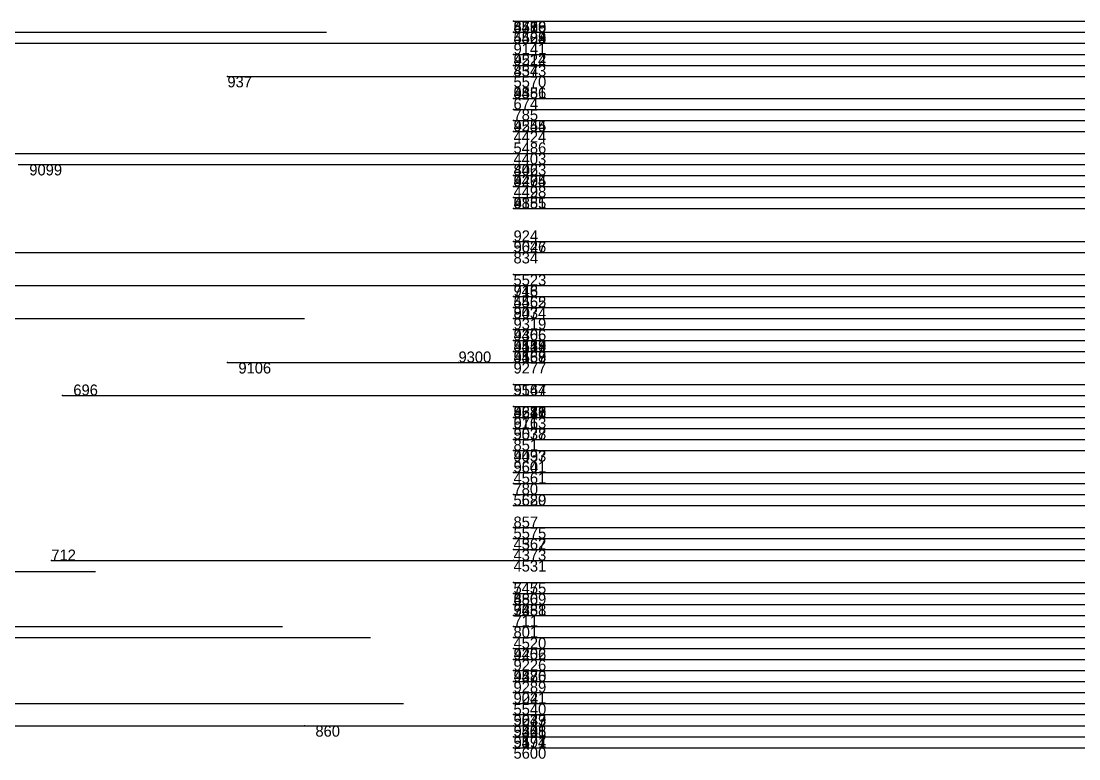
# Model space of a CAD drawing. Extents: x 0 to 1.1, y 0 to 1.
# Drawn here: x 0.9553 to 1.0514, y 0.064 to 0.131 of the extents above; entities that cross this region are included whole.
import ezdxf

# ---------------------------------------------------------------- set-up
doc = ezdxf.new("R2010")
doc.units = 0
for name, color, linetype in [('Facilities', 3, 'CONTINUOUS'), ('Normals', 1, 'CONTINUOUS'), ('Source_points', 5, 'CONTINUOUS'), ('Text', 3, 'CONTINUOUS')]:
    doc.layers.add(name, color=color, linetype=linetype)

msp = doc.modelspace()

# ---------------------------------------------------------------- linework, layer by layer
at = {"layer": 'Facilities', "color": 3}
for p in [(1, 0.131, 0.203), (1, 0.131, 0.173), (1, 0.131, 0.509), (1, 0.131, 0.58), (1, 0.13, 0.47), (1, 0.13, 0.342), (1, 0.13, 0.474), (1, 0.129, 0.452), (1, 0.129, 0.488), (1, 0.129, 0.644), (1, 0.128, 0.841), (1, 0.128, 0.764), (1, 0.127, 0.103), (1, 0.127, 0.475), (1, 0.127, 0.433), (0.974, 0.126), (1, 0.126, 0.639), (1, 0.124, 0.046), (1, 0.124, 0.196), (1, 0.124, 0.472), (1, 0.124, 0.6), (1, 0.123, 0.086), (1, 0.122, 0.986), (1, 0.121, 0.328), (1, 0.121, 0.298), (1, 0.119, 0.258), (1, 0.119, 0.64), (1, 0.118, 0.323), (1, 0.117, 0.233), (1, 0.117, 0.373), (1, 0.117, 0.542), (1, 0.117, 0.982), (1, 0.116, 0.023), (1, 0.115, 0.264), (1, 0.115, 0.417), (1, 0.115, 0.819), (1, 0.114, 0.233), (1, 0.114, 0.361), (1, 0.111, 0.01), (1, 0.11, 0.14), (1, 0.11, 0.58), (1, 0.11, 0.94), (1, 0.108, 0.689), (1, 0.107, 0.109), (1, 0.107, 0.054), (1, 0.106, 0.748), (1, 0.105, 0.473), (1, 0.105, 0.947), (1, 0.104, 0.066), (1, 0.103, 0.354), (1, 0.103, 0.898), (1, 0.103, 0.777), (1, 0.102, 0.881), (1, 0.101, 0.484), (1, 0.101, 0.336), (1, 0.101, 0.346), (1, 0.101, 0.636), (0.974, 0.1, 1), (0.995, 0.1, 1), (1, 0.1, 0.558), (1, 0.1, 0.984), (1, 0.1, 0.837), (1, 0.098, 0.059), (1, 0.098, 0.751), (0.959, 0.097), (1, 0.097, 0.658), (1, 0.096, 0.118), (1, 0.096, 0.415), (1, 0.095, 0.055), (1, 0.095, 0.369), (1, 0.095, 0.528), (1, 0.095, 0.719), (1, 0.095, 0.777), (1, 0.095, 0.94), (1, 0.094, 0.203), (1, 0.094, 0.721), (1, 0.093, 0.952), (1, 0.092, 0.058), (1, 0.092, 0.305), (1, 0.092, 0.966), (1, 0.09, 0.166), (1, 0.09, 0.559), (1, 0.089, 0.247), (1, 0.089, 0.311), (1, 0.088, 0.711), (1, 0.087, 0.757), (1, 0.085, 0.023), (1, 0.084, 0.259), (1, 0.084, 0.606), (1, 0.083, 0.351), (0.958, 0.082), (1, 0.082, 0.336), (1, 0.082, 0.338), (1, 0.08, 0.013), (1, 0.08, 0.697), (1, 0.079, 0.058), (1, 0.078, 0.233), (1, 0.078, 0.221), (1, 0.078, 0.274), (1, 0.077, 0.741), (1, 0.077, 0.996), (1, 0.076, 0.055), (1, 0.076, 0.016), (1, 0.075, 0.359), (1, 0.074, 0.374), (1, 0.074, 0.814), (1, 0.073, 0.887), (1, 0.072, 0.315), (1, 0.072, 0.337), (1, 0.071, 0.968), (1, 0.07, 0.123), (1, 0.07, 0.796), (1, 0.069, 0.909), (1, 0.068, 0.55), (1, 0.068, 0.844), (1, 0.068, 0.908), (0.981, 0.067), (1, 0.067, 0.693), (1, 0.067, 0.6), (1, 0.067, 0.69), (1, 0.067, 0.836), (1, 0.066, 0.194), (1, 0.066, 0.665), (1, 0.066, 0.656), (1, 0.066, 0.942), (1, 0.065, 0.624), (1, 0.065, 0.802)]:
    msp.add_point(p, dxfattribs=at)
at = {"layer": 'Normals', "color": 1}
for p, q in [((1, 0.131, 0.203), (1.1, 0.131, 0.203)), ((1, 0.131, 0.173), (1.1, 0.131, 0.173)), ((1, 0.131, 0.509), (1.1, 0.131, 0.509)), ((1, 0.131, 0.58), (1.1, 0.131, 0.58)), ((0.883, 0.13), (0.983, 0.13)), ((1, 0.13, 0.47), (1.1, 0.13, 0.47)), ((1, 0.13, 0.342), (1.1, 0.13, 0.342)), ((1, 0.13, 0.474), (1.1, 0.13, 0.474)), ((0.941, 0.129), (1.041, 0.129)), ((1, 0.129, 0.452), (1.1, 0.129, 0.452)), ((1, 0.129, 0.488), (1.1, 0.129, 0.488)), ((1, 0.129, 0.644), (1.1, 0.129, 0.644)), ((1, 0.128, 0.841), (1.1, 0.128, 0.841)), ((1, 0.128, 0.764), (1.1, 0.128, 0.764)), ((1, 0.127, 0.103), (1.1, 0.127, 0.103)), ((1, 0.127, 0.475), (1.1, 0.127, 0.475)), ((1, 0.127, 0.433), (1.1, 0.127, 0.433)), ((0.974, 0.126), (1.074, 0.126)), ((1, 0.126, 0.639), (1.1, 0.126, 0.639)), ((1, 0.124, 0.046), (1.1, 0.124, 0.046)), ((1, 0.124, 0.196), (1.1, 0.124, 0.196)), ((1, 0.124, 0.472), (1.1, 0.124, 0.472)), ((1, 0.124, 0.6), (1.1, 0.124, 0.6)), ((1, 0.123, 0.086), (1.1, 0.123, 0.086)), ((1, 0.122, 0.986), (1.1, 0.122, 0.986)), ((1, 0.121, 0.328), (1.1, 0.121, 0.328)), ((1, 0.121, 0.298), (1.1, 0.121, 0.298)), ((0.942, 0.119, 1), (1.042, 0.119, 1)), ((1, 0.119, 0.258), (1.1, 0.119, 0.258)), ((1, 0.119, 0.64), (1.1, 0.119, 0.64)), ((0.955, 0.118, 1), (1.055, 0.118, 1)), ((1, 0.118, 0.323), (1.1, 0.118, 0.323)), ((1, 0.117, 0.233), (1.1, 0.117, 0.233)), ((1, 0.117, 0.373), (1.1, 0.117, 0.373)), ((1, 0.117, 0.542), (1.1, 0.117, 0.542)), ((1, 0.117, 0.982), (1.1, 0.117, 0.982)), ((1, 0.116, 0.023), (1.1, 0.116, 0.023)), ((1, 0.115, 0.264), (1.1, 0.115, 0.264)), ((1, 0.115, 0.417), (1.1, 0.115, 0.417)), ((1, 0.115, 0.819), (1.1, 0.115, 0.819)), ((1, 0.114, 0.233), (1.1, 0.114, 0.233)), ((1, 0.114, 0.361), (1.1, 0.114, 0.361)), ((1, 0.111, 0.01), (1.1, 0.111, 0.01)), ((0.94, 0.11, 1), (1.04, 0.11, 1)), ((1, 0.11, 0.14), (1.1, 0.11, 0.14)), ((1, 0.11, 0.58), (1.1, 0.11, 0.58)), ((1, 0.11, 0.94), (1.1, 0.11, 0.94)), ((1, 0.108, 0.689), (1.1, 0.108, 0.689)), ((0.945, 0.107, 1), (1.045, 0.107, 1)), ((1, 0.107, 0.109), (1.1, 0.107, 0.109)), ((1, 0.107, 0.054), (1.1, 0.107, 0.054)), ((1, 0.106, 0.748), (1.1, 0.106, 0.748)), ((1, 0.105, 0.473), (1.1, 0.105, 0.473)), ((1, 0.105, 0.947), (1.1, 0.105, 0.947)), ((0.881, 0.104, 1), (0.981, 0.104, 1)), ((1, 0.104, 0.066), (1.1, 0.104, 0.066)), ((1, 0.103, 0.354), (1.1, 0.103, 0.354)), ((1, 0.103, 0.898), (1.1, 0.103, 0.898)), ((1, 0.103, 0.777), (1.1, 0.103, 0.777)), ((1, 0.102, 0.881), (1.1, 0.102, 0.881)), ((1, 0.101, 0.484), (1.1, 0.101, 0.484)), ((1, 0.101, 0.336), (1.1, 0.101, 0.336)), ((1, 0.101, 0.346), (1.1, 0.101, 0.346)), ((1, 0.101, 0.636), (1.1, 0.101, 0.636)), ((0.974, 0.1, 1), (1.074, 0.1, 1)), ((0.995, 0.1, 1), (1.095, 0.1, 1)), ((1, 0.1, 0.558), (1.1, 0.1, 0.558)), ((1, 0.1, 0.984), (1.1, 0.1, 0.984)), ((1, 0.1, 0.837), (1.1, 0.1, 0.837)), ((1, 0.098, 0.059), (1.1, 0.098, 0.059)), ((1, 0.098, 0.751), (1.1, 0.098, 0.751)), ((0.959, 0.097), (1.059, 0.097)), ((1, 0.097, 0.658), (1.1, 0.097, 0.658)), ((1, 0.096, 0.118), (1.1, 0.096, 0.118)), ((1, 0.096, 0.415), (1.1, 0.096, 0.415)), ((1, 0.095, 0.055), (1.1, 0.095, 0.055)), ((1, 0.095, 0.369), (1.1, 0.095, 0.369)), ((1, 0.095, 0.528), (1.1, 0.095, 0.528)), ((1, 0.095, 0.719), (1.1, 0.095, 0.719)), ((1, 0.095, 0.777), (1.1, 0.095, 0.777)), ((1, 0.095, 0.94), (1.1, 0.095, 0.94)), ((1, 0.094, 0.203), (1.1, 0.094, 0.203)), ((1, 0.094, 0.721), (1.1, 0.094, 0.721)), ((1, 0.093, 0.952), (1.1, 0.093, 0.952)), ((1, 0.092, 0.058), (1.1, 0.092, 0.058)), ((1, 0.092, 0.305), (1.1, 0.092, 0.305)), ((1, 0.092, 0.966), (1.1, 0.092, 0.966)), ((1, 0.09, 0.166), (1.1, 0.09, 0.166)), ((1, 0.09, 0.559), (1.1, 0.09, 0.559)), ((1, 0.089, 0.247), (1.1, 0.089, 0.247)), ((1, 0.089, 0.311), (1.1, 0.089, 0.311)), ((1, 0.088, 0.711), (1.1, 0.088, 0.711)), ((1, 0.087, 0.757), (1.1, 0.087, 0.757)), ((1, 0.085, 0.023), (1.1, 0.085, 0.023)), ((1, 0.084, 0.259), (1.1, 0.084, 0.259)), ((1, 0.084, 0.606), (1.1, 0.084, 0.606)), ((1, 0.083, 0.351), (1.1, 0.083, 0.351)), ((0.958, 0.082), (1.058, 0.082)), ((1, 0.082, 0.336), (1.1, 0.082, 0.336)), ((1, 0.082, 0.338), (1.1, 0.082, 0.338)), ((0.862, 0.081), (0.962, 0.081)), ((1, 0.08, 0.013), (1.1, 0.08, 0.013)), ((1, 0.08, 0.697), (1.1, 0.08, 0.697)), ((1, 0.079, 0.058), (1.1, 0.079, 0.058)), ((1, 0.078, 0.233), (1.1, 0.078, 0.233)), ((1, 0.078, 0.221), (1.1, 0.078, 0.221)), ((1, 0.078, 0.274), (1.1, 0.078, 0.274)), ((1, 0.077, 0.741), (1.1, 0.077, 0.741)), ((1, 0.077, 0.996), (1.1, 0.077, 0.996)), ((0.879, 0.076), (0.979, 0.076)), ((1, 0.076, 0.055), (1.1, 0.076, 0.055)), ((1, 0.076, 0.016), (1.1, 0.076, 0.016)), ((0.856, 0.075, 1), (0.956, 0.075, 1)), ((0.887, 0.075, 1), (0.987, 0.075, 1)), ((1, 0.075, 0.359), (1.1, 0.075, 0.359)), ((1, 0.074, 0.374), (1.1, 0.074, 0.374)), ((1, 0.074, 0.814), (1.1, 0.074, 0.814)), ((1, 0.073, 0.887), (1.1, 0.073, 0.887)), ((1, 0.072, 0.315), (1.1, 0.072, 0.315)), ((1, 0.072, 0.337), (1.1, 0.072, 0.337)), ((1, 0.071, 0.968), (1.1, 0.071, 0.968)), ((1, 0.07, 0.123), (1.1, 0.07, 0.123)), ((1, 0.07, 0.796), (1.1, 0.07, 0.796)), ((0.89, 0.069), (0.99, 0.069)), ((1, 0.069, 0.909), (1.1, 0.069, 0.909)), ((1, 0.068, 0.55), (1.1, 0.068, 0.55)), ((1, 0.068, 0.844), (1.1, 0.068, 0.844)), ((1, 0.068, 0.908), (1.1, 0.068, 0.908)), ((0.944, 0.067), (1.044, 0.067)), ((0.981, 0.067), (1.081, 0.067)), ((1, 0.067, 0.693), (1.1, 0.067, 0.693)), ((1, 0.067, 0.6), (1.1, 0.067, 0.6)), ((1, 0.067, 0.69), (1.1, 0.067, 0.69)), ((1, 0.067, 0.836), (1.1, 0.067, 0.836)), ((1, 0.066, 0.194), (1.1, 0.066, 0.194)), ((1, 0.066, 0.665), (1.1, 0.066, 0.665)), ((1, 0.066, 0.656), (1.1, 0.066, 0.656)), ((1, 0.066, 0.942), (1.1, 0.066, 0.942)), ((1, 0.065, 0.624), (1.1, 0.065, 0.624)), ((1, 0.065, 0.802), (1.1, 0.065, 0.802))]:
    msp.add_line(p, q, dxfattribs=at)
at = {"layer": 'Source_points', "color": 5}
for p in [(1, 0.131, 0.203), (1, 0.131, 0.173), (1, 0.131, 0.509), (1, 0.131, 0.58), (1, 0.13, 0.47), (1, 0.13, 0.342), (1, 0.13, 0.474), (1, 0.129, 0.452), (1, 0.129, 0.488), (1, 0.129, 0.644), (1, 0.128, 0.841), (1, 0.128, 0.764), (1, 0.127, 0.103), (1, 0.127, 0.475), (1, 0.127, 0.433), (0.974, 0.126), (1, 0.126, 0.639), (1, 0.124, 0.046), (1, 0.124, 0.196), (1, 0.124, 0.472), (1, 0.124, 0.6), (1, 0.123, 0.086), (1, 0.122, 0.986), (1, 0.121, 0.328), (1, 0.121, 0.298), (1, 0.119, 0.258), (1, 0.119, 0.64), (1, 0.118, 0.323), (1, 0.117, 0.233), (1, 0.117, 0.373), (1, 0.117, 0.542), (1, 0.117, 0.982), (1, 0.116, 0.023), (1, 0.115, 0.264), (1, 0.115, 0.417), (1, 0.115, 0.819), (1, 0.114, 0.233), (1, 0.114, 0.361), (1, 0.111, 0.01), (1, 0.11, 0.14), (1, 0.11, 0.58), (1, 0.11, 0.94), (1, 0.108, 0.689), (1, 0.107, 0.109), (1, 0.107, 0.054), (1, 0.106, 0.748), (1, 0.105, 0.473), (1, 0.105, 0.947), (1, 0.104, 0.066), (1, 0.103, 0.354), (1, 0.103, 0.898), (1, 0.103, 0.777), (1, 0.102, 0.881), (1, 0.101, 0.484), (1, 0.101, 0.336), (1, 0.101, 0.346), (1, 0.101, 0.636), (0.974, 0.1, 1), (0.995, 0.1, 1), (1, 0.1, 0.558), (1, 0.1, 0.984), (1, 0.1, 0.837), (1, 0.098, 0.059), (1, 0.098, 0.751), (0.959, 0.097), (1, 0.097, 0.658), (1, 0.096, 0.118), (1, 0.096, 0.415), (1, 0.095, 0.055), (1, 0.095, 0.369), (1, 0.095, 0.528), (1, 0.095, 0.719), (1, 0.095, 0.777), (1, 0.095, 0.94), (1, 0.094, 0.203), (1, 0.094, 0.721), (1, 0.093, 0.952), (1, 0.092, 0.058), (1, 0.092, 0.305), (1, 0.092, 0.966), (1, 0.09, 0.166), (1, 0.09, 0.559), (1, 0.089, 0.247), (1, 0.089, 0.311), (1, 0.088, 0.711), (1, 0.087, 0.757), (1, 0.085, 0.023), (1, 0.084, 0.259), (1, 0.084, 0.606), (1, 0.083, 0.351), (0.958, 0.082), (1, 0.082, 0.336), (1, 0.082, 0.338), (1, 0.08, 0.013), (1, 0.08, 0.697), (1, 0.079, 0.058), (1, 0.078, 0.233), (1, 0.078, 0.221), (1, 0.078, 0.274), (1, 0.077, 0.741), (1, 0.077, 0.996), (1, 0.076, 0.055), (1, 0.076, 0.016), (1, 0.075, 0.359), (1, 0.074, 0.374), (1, 0.074, 0.814), (1, 0.073, 0.887), (1, 0.072, 0.315), (1, 0.072, 0.337), (1, 0.071, 0.968), (1, 0.07, 0.123), (1, 0.07, 0.796), (1, 0.069, 0.909), (1, 0.068, 0.55), (1, 0.068, 0.844), (1, 0.068, 0.908), (0.981, 0.067), (1, 0.067, 0.693), (1, 0.067, 0.6), (1, 0.067, 0.69), (1, 0.067, 0.836), (1, 0.066, 0.194), (1, 0.066, 0.665), (1, 0.066, 0.656), (1, 0.066, 0.942), (1, 0.065, 0.624), (1, 0.065, 0.802)]:
    msp.add_point(p, dxfattribs=at)

# ---------------------------------------------------------------- texts
at = {"layer": 'Text', "color": 3}
for s, p in [('4556', (1, 0.13, 0.342)), ('5479', (1, 0.13, 0.509)), ('5598', (1, 0.13, 0.58)), ('858', (1, 0.13, 0.173)), ('671', (1, 0.13, 0.203)), ('4425', (1, 0.129, 0.47)), ('4529', (1, 0.129, 0.452)), ('4583', (1, 0.129, 0.488)), ('4584', (1, 0.129, 0.474)), ('5502', (1, 0.129, 0.644)), ('9141', (1, 0.128, 0.841)), ('4512', (1, 0.127, 0.475)), ('9224', (1, 0.127, 0.764)), ('4543', (1, 0.126, 0.433)), ('837', (1, 0.126, 0.103)), ('937', (0.974, 0.125)), ('5570', (1, 0.125, 0.639)), ('4481', (1, 0.124, 0.472)), ('5556', (1, 0.124, 0.6)), ('935', (1, 0.124, 0.196)), ('674', (1, 0.123, 0.046)), ('785', (1, 0.122, 0.086)), ('4544', (1, 0.121, 0.298)), ('9255', (1, 0.121, 0.986)), ('4424', (1, 0.12, 0.328)), ('5486', (1, 0.119, 0.64)), ('4403', (1, 0.118, 0.258)), ('9099', (0.956, 0.117, 1)), ('4463', (1, 0.117, 0.323)), ('802', (1, 0.117, 0.233)), ('4474', (1, 0.116, 0.373)), ('5465', (1, 0.116, 0.542)), ('929', (1, 0.116, 0.023)), ('9274', (1, 0.116, 0.982)), ('4428', (1, 0.115, 0.264)), ('4498', (1, 0.115, 0.417)), ('4385', (1, 0.114, 0.361)), ('9181', (1, 0.114, 0.819)), ('685', (1, 0.114, 0.233)), ('924', (1, 0.111, 0.01)), ('5627', (1, 0.11, 0.58)), ('9046', (1, 0.11, 0.94)), ('834', (1, 0.109, 0.14)), ('5523', (1, 0.107, 0.689)), ('946', (1, 0.106, 0.054)), ('718', (1, 0.106, 0.109)), ('4455', (1, 0.105, 0.473)), ('5562', (1, 0.105, 0.748)), ('843', (1, 0.104, 0.066)), ('9074', (1, 0.104, 0.947)), ('9319', (1, 0.103, 0.777)), ('4466', (1, 0.102, 0.354)), ('9305', (1, 0.102, 0.898)), ('4459', (1, 0.101, 0.346)), ('4417', (1, 0.101, 0.484)), ('5524', (1, 0.101, 0.636)), ('9148', (1, 0.101, 0.881)), ('9300', (0.995, 0.1, 1)), ('4458', (1, 0.1, 0.336)), ('5567', (1, 0.1, 0.558)), ('9189', (1, 0.1, 0.984)), ('9106', (0.975, 0.099, 1)), ('9277', (1, 0.099, 0.837)), ('696', (0.96, 0.097)), ('5564', (1, 0.097, 0.658)), ('5547', (1, 0.097, 0.751)), ('914', (1, 0.097, 0.059)), ('4387', (1, 0.095, 0.369)), ('4388', (1, 0.095, 0.415)), ('5531', (1, 0.095, 0.528)), ('5626', (1, 0.095, 0.719)), ('867', (1, 0.095, 0.055)), ('961', (1, 0.095, 0.118)), ('9249', (1, 0.095, 0.94)), ('9113', (1, 0.094, 0.777)), ('676', (1, 0.094, 0.203)), ('5537', (1, 0.093, 0.721)), ('9078', (1, 0.093, 0.952)), ('851', (1, 0.092, 0.058)), ('4493', (1, 0.091, 0.305)), ('9037', (1, 0.091, 0.966)), ('5601', (1, 0.09, 0.559)), ('954', (1, 0.09, 0.166)), ('4561', (1, 0.089, 0.311)), ('780', (1, 0.088, 0.247)), ('5589', (1, 0.087, 0.757)), ('5620', (1, 0.087, 0.711)), ('857', (1, 0.085, 0.023)), ('5575', (1, 0.084, 0.606)), ('4362', (1, 0.083, 0.351)), ('4567', (1, 0.083, 0.259)), ('712', (0.958, 0.082)), ('4373', (1, 0.082, 0.336)), ('4531', (1, 0.081, 0.338)), ('5455', (1, 0.079, 0.697)), ('747', (1, 0.079, 0.013)), ('4569', (1, 0.078, 0.274)), ('836', (1, 0.078, 0.221)), ('680', (1, 0.078, 0.058)), ('5631', (1, 0.077, 0.741)), ('9288', (1, 0.077, 0.996)), ('745', (1, 0.077, 0.233)), ('711', (1, 0.076, 0.055)), ('801', (1, 0.075, 0.016)), ('4520', (1, 0.074, 0.359)), ('4402', (1, 0.073, 0.374)), ('9256', (1, 0.073, 0.814)), ('9226', (1, 0.072, 0.887)), ('4426', (1, 0.071, 0.315)), ('4580', (1, 0.071, 0.337)), ('9275', (1, 0.071, 0.968)), ('9289', (1, 0.07, 0.796)), ('904', (1, 0.069, 0.123)), ('9221', (1, 0.069, 0.909)), ('5540', (1, 0.068, 0.55)), ('5633', (1, 0.067, 0.69)), ('5577', (1, 0.067, 0.6)), ('9039', (1, 0.067, 0.844)), ('9243', (1, 0.067, 0.908)), ('860', (0.982, 0.066)), ('5558', (1, 0.066, 0.693)), ('940', (1, 0.066, 0.194)), ('9225', (1, 0.066, 0.942)), ('9241', (1, 0.066, 0.836)), ('5591', (1, 0.065, 0.656)), ('5477', (1, 0.065, 0.665)), ('9194', (1, 0.065, 0.802)), ('5600', (1, 0.064, 0.624))]:
    msp.add_text(s, height=0.001, dxfattribs=at).set_placement(p)

doc.saveas('drawing.dxf')
